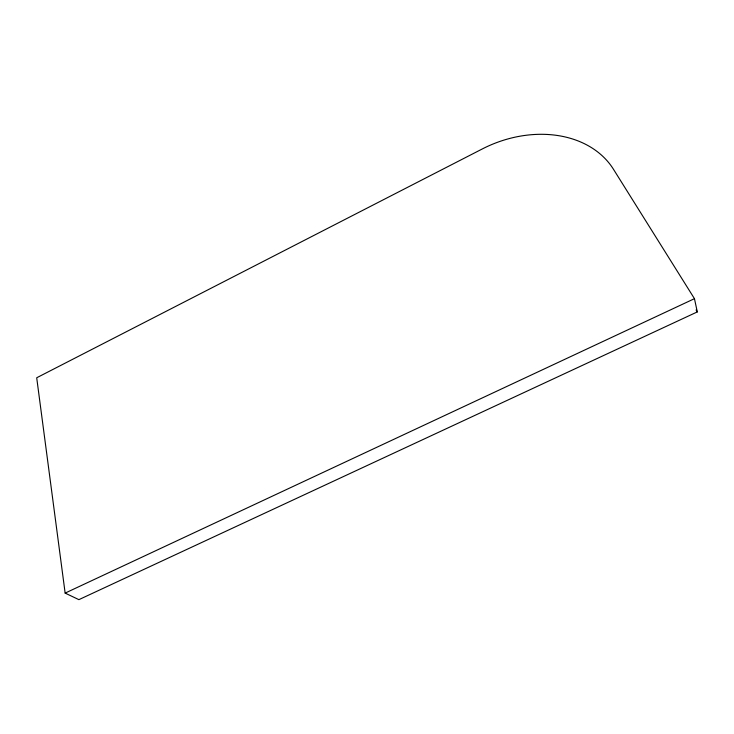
<?xml version="1.0" encoding="UTF-8"?>
<svg xmlns="http://www.w3.org/2000/svg" width="734" height="734" viewBox="0 0 734 734"><rect width="100%" height="100%" fill="white"/><g stroke="black" fill="none" stroke-linecap="round" stroke-linejoin="round"><path stroke-width="1.1" d="M65.142 593.1L694.456 298.674L613.486 169.306A105.035 81.245 -24.4 0 0 482.266 148.965L36.7 377.771L65.142 593.1L78.887 599.65L697.3 311.913L694.456 298.674M696.089 309.968L697.3 311.913"/></g></svg>
